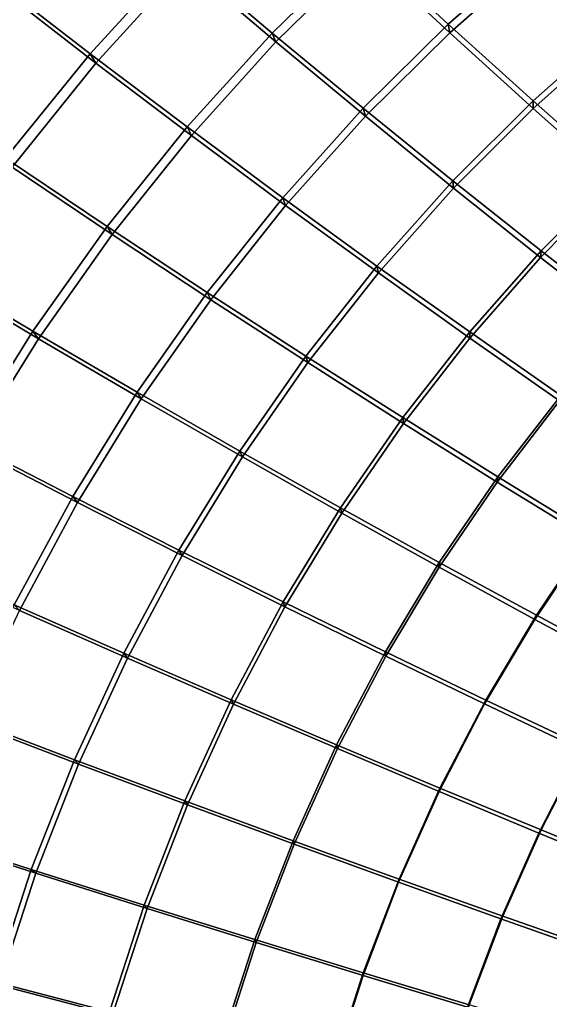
# Model space of a CAD drawing. Header units: metres. Extents: x -2184624 to 1125696, y -1900362 to 1900362.
# Drawn here: x -1068325 to -809172, y 277658 to 756415 of the extents above; entities that cross this region are included whole.
import ezdxf

# ---------------------------------------------------------------- set-up
doc = ezdxf.new("R2010")
doc.units = ezdxf.units.M

msp = doc.modelspace()

# ---------------------------------------------------------------- linework, layer by layer
for points in [[(-944959.4, 749881.1, 542184.56), (-989918.5, 787907.9, 527789.4), (-943363, 833021.25, 521519.66), (-900953.7, 792882.44, 535614.6)], [(-859030.75, 754113.06, 546899.06), (-900953.7, 792882.44, 535614.6), (-854751, 832847.25, 528613.9), (-815411.56, 792204.2, 539613.8)], [(-1033935.6, 739751.75, 533640.56), (-1081920.2, 776730.1, 515935.53), (-1035409.06, 827238.94, 510395.72), (-989918.5, 787907.9, 527789.4)], [(-943191.25, 745522.9, 523754.3), (-987452.6, 783084.25, 509252.38), (-941306.1, 827965.4, 502860.1), (-899572.56, 788321.3, 517062.88)], [(-858313.75, 750015.44, 528434.8), (-899572.56, 788321.3, 517062.88), (-853780.4, 828113.4, 509931.62), (-815084.44, 787960.3, 521020.72)], [(-776505.56, 752975.94, 547987.1), (-815411.56, 792204.2, 539613.8), (-769917.4, 827289.5, 531887.5), (-733609.56, 786421.25, 539996.2)], [(-1031086.5, 735189.4, 515217.06), (-1078330.8, 771700.75, 497382.34), (-1032226.3, 821915.8, 491728.47), (-987452.6, 783084.25, 509252.38)], [(-776816.94, 749193.94, 529465.9), (-815084.44, 787960.3, 521020.72), (-770001.5, 822930.9, 513156.94), (-734313.2, 782548.6, 521339.84)], [(-900576.4, 713148.44, 553735.6), (-944959.4, 749881.1, 542184.56), (-900953.7, 792882.44, 535614.6), (-859030.75, 754113.06, 546899.06)], [(-943191.25, 745522.9, 523754.3), (-944959.4, 749881.1, 542184.56), (-900953.7, 792882.44, 535614.6), (-899572.56, 788321.3, 517062.88)], [(-899572.56, 788321.3, 517062.88), (-900953.7, 792882.44, 535614.6), (-944959.4, 749881.1, 542184.56), (-943191.25, 745522.9, 523754.3)], [(-899572.56, 788321.3, 517062.88), (-900953.7, 792882.44, 535614.6), (-859030.75, 754113.06, 546899.06), (-858313.75, 750015.44, 528434.8)], [(-858313.75, 750015.44, 528434.8), (-859030.75, 754113.06, 546899.06), (-900953.7, 792882.44, 535614.6), (-899572.56, 788321.3, 517062.88)], [(-817634.1, 716690.94, 555521.1), (-859030.75, 754113.06, 546899.06), (-815411.56, 792204.2, 539613.8), (-776505.56, 752975.94, 547987.1)], [(-858313.75, 750015.44, 528434.8), (-859030.75, 754113.06, 546899.06), (-815411.56, 792204.2, 539613.8), (-815084.44, 787960.3, 521020.72)], [(-815084.44, 787960.3, 521020.72), (-815411.56, 792204.2, 539613.8), (-859030.75, 754113.06, 546899.06), (-858313.75, 750015.44, 528434.8)], [(-815084.44, 787960.3, 521020.72), (-815411.56, 792204.2, 539613.8), (-776505.56, 752975.94, 547987.1), (-776816.94, 749193.94, 529465.9)], [(-776816.94, 749193.94, 529465.9), (-776505.56, 752975.94, 547987.1), (-815411.56, 792204.2, 539613.8), (-815084.44, 787960.3, 521020.72)], [(-986567.75, 703996.56, 548315.94), (-1033935.6, 739751.75, 533640.56), (-989918.5, 787907.9, 527789.4), (-944959.4, 749881.1, 542184.56)], [(-1031086.5, 735189.4, 515217.06), (-1033935.6, 739751.75, 533640.56), (-989918.5, 787907.9, 527789.4), (-987452.6, 783084.25, 509252.38)], [(-987452.6, 783084.25, 509252.38), (-989918.5, 787907.9, 527789.4), (-1033935.6, 739751.75, 533640.56), (-1031086.5, 735189.4, 515217.06)], [(-987452.6, 783084.25, 509252.38), (-989918.5, 787907.9, 527789.4), (-944959.4, 749881.1, 542184.56), (-943191.25, 745522.9, 523754.3)], [(-943191.25, 745522.9, 523754.3), (-944959.4, 749881.1, 542184.56), (-989918.5, 787907.9, 527789.4), (-987452.6, 783084.25, 509252.38)], [(-899492, 709226.06, 535391.5), (-943191.25, 745522.9, 523754.3), (-899572.56, 788321.3, 517062.88), (-858313.75, 750015.44, 528434.8)], [(-817574, 713029.94, 537126.6), (-858313.75, 750015.44, 528434.8), (-815084.44, 787960.3, 521020.72), (-776816.94, 749193.94, 529465.9)], [(-984437.1, 699869.2, 529998.3), (-1031086.5, 735189.4, 515217.06), (-987452.6, 783084.25, 509252.38), (-943191.25, 745522.9, 523754.3)], [(-1075214.6, 688728.44, 539065.1), (-1125535.8, 723198.8, 521071.38), (-1081920.2, 776730.1, 515935.53), (-1033935.6, 739751.75, 533640.56)], [(-1078330.8, 771700.75, 497382.34), (-1081920.2, 776730.1, 515935.53), (-1033935.6, 739751.75, 533640.56), (-1031086.5, 735189.4, 515217.06)], [(-1031086.5, 735189.4, 515217.06), (-1033935.6, 739751.75, 533640.56), (-1081920.2, 776730.1, 515935.53), (-1078330.8, 771700.75, 497382.34)], [(-1072009.1, 684454.2, 520746), (-1121568, 718491.3, 502623), (-1078330.8, 771700.75, 497382.34), (-1031086.5, 735189.4, 515217.06)], [(-856808.8, 677690.6, 562590.6), (-900576.4, 713148.44, 553735.6), (-859030.75, 754113.06, 546899.06), (-817634.1, 716690.94, 555521.1)], [(-899492, 709226.06, 535391.5), (-900576.4, 713148.44, 553735.6), (-859030.75, 754113.06, 546899.06), (-858313.75, 750015.44, 528434.8)], [(-858313.75, 750015.44, 528434.8), (-859030.75, 754113.06, 546899.06), (-900576.4, 713148.44, 553735.6), (-899492, 709226.06, 535391.5)], [(-858313.75, 750015.44, 528434.8), (-859030.75, 754113.06, 546899.06), (-817634.1, 716690.94, 555521.1), (-817574, 713029.94, 537126.6)], [(-817574, 713029.94, 537126.6), (-817634.1, 716690.94, 555521.1), (-859030.75, 754113.06, 546899.06), (-858313.75, 750015.44, 528434.8)], [(-776800.4, 680585.7, 561620.4), (-817634.1, 716690.94, 555521.1), (-776505.56, 752975.94, 547987.1), (-738071.2, 715130.8, 553873.25)], [(-817574, 713029.94, 537126.6), (-817634.1, 716690.94, 555521.1), (-776505.56, 752975.94, 547987.1), (-776816.94, 749193.94, 529465.9)], [(-776816.94, 749193.94, 529465.9), (-776505.56, 752975.94, 547987.1), (-817634.1, 716690.94, 555521.1), (-817574, 713029.94, 537126.6)], [(-939860.5, 669456.6, 560115.2), (-986567.75, 703996.56, 548315.94), (-944959.4, 749881.1, 542184.56), (-900576.4, 713148.44, 553735.6)], [(-984437.1, 699869.2, 529998.3), (-986567.75, 703996.56, 548315.94), (-944959.4, 749881.1, 542184.56), (-943191.25, 745522.9, 523754.3)], [(-943191.25, 745522.9, 523754.3), (-944959.4, 749881.1, 542184.56), (-986567.75, 703996.56, 548315.94), (-984437.1, 699869.2, 529998.3)], [(-943191.25, 745522.9, 523754.3), (-944959.4, 749881.1, 542184.56), (-900576.4, 713148.44, 553735.6), (-899492, 709226.06, 535391.5)], [(-899492, 709226.06, 535391.5), (-900576.4, 713148.44, 553735.6), (-944959.4, 749881.1, 542184.56), (-943191.25, 745522.9, 523754.3)], [(-856398.8, 674178.4, 544314.4), (-899492, 709226.06, 535391.5), (-858313.75, 750015.44, 528434.8), (-817574, 713029.94, 537126.6)], [(-777394, 677337.8, 543280.4), (-817574, 713029.94, 537126.6), (-776816.94, 749193.94, 529465.9), (-739019.94, 711786.3, 535409)], [(-938432.25, 665736.25, 541882.3), (-984437.1, 699869.2, 529998.3), (-943191.25, 745522.9, 523754.3), (-899492, 709226.06, 535391.5)], [(-1025589.5, 655396.6, 553999.5), (-1075214.6, 688728.44, 539065.1), (-1033935.6, 739751.75, 533640.56), (-986567.75, 703996.56, 548315.94)], [(-1072009.1, 684454.2, 520746), (-1075214.6, 688728.44, 539065.1), (-1033935.6, 739751.75, 533640.56), (-1031086.5, 735189.4, 515217.06)], [(-1031086.5, 735189.4, 515217.06), (-1033935.6, 739751.75, 533640.56), (-1075214.6, 688728.44, 539065.1), (-1072009.1, 684454.2, 520746)], [(-1031086.5, 735189.4, 515217.06), (-1033935.6, 739751.75, 533640.56), (-986567.75, 703996.56, 548315.94), (-984437.1, 699869.2, 529998.3)], [(-984437.1, 699869.2, 529998.3), (-986567.75, 703996.56, 548315.94), (-1033935.6, 739751.75, 533640.56), (-1031086.5, 735189.4, 515217.06)], [(-1023122, 651525.5, 535785.5), (-1072009.1, 684454.2, 520746), (-1031086.5, 735189.4, 515217.06), (-984437.1, 699869.2, 529998.3)], [(-813689.94, 643478.9, 568889), (-856808.8, 677690.6, 562590.6), (-817634.1, 716690.94, 555521.1), (-776800.4, 680585.7, 561620.4)], [(-856398.8, 674178.4, 544314.4), (-856808.8, 677690.6, 562590.6), (-817634.1, 716690.94, 555521.1), (-817574, 713029.94, 537126.6)], [(-817574, 713029.94, 537126.6), (-817634.1, 716690.94, 555521.1), (-856808.8, 677690.6, 562590.6), (-856398.8, 674178.4, 544314.4)], [(-817574, 713029.94, 537126.6), (-817634.1, 716690.94, 555521.1), (-776800.4, 680585.7, 561620.4), (-777394, 677337.8, 543280.4)], [(-777394, 677337.8, 543280.4), (-776800.4, 680585.7, 561620.4), (-817634.1, 716690.94, 555521.1), (-817574, 713029.94, 537126.6)], [(-893851.3, 636113.44, 569186.5), (-939860.5, 669456.6, 560115.2), (-900576.4, 713148.44, 553735.6), (-856808.8, 677690.6, 562590.6)], [(-938432.25, 665736.25, 541882.3), (-939860.5, 669456.6, 560115.2), (-900576.4, 713148.44, 553735.6), (-899492, 709226.06, 535391.5)], [(-899492, 709226.06, 535391.5), (-900576.4, 713148.44, 553735.6), (-939860.5, 669456.6, 560115.2), (-938432.25, 665736.25, 541882.3)], [(-893114.06, 632775.8, 551020), (-938432.25, 665736.25, 541882.3), (-899492, 709226.06, 535391.5), (-856398.8, 674178.4, 544314.4)], [(-899492, 709226.06, 535391.5), (-900576.4, 713148.44, 553735.6), (-856808.8, 677690.6, 562590.6), (-856398.8, 674178.4, 544314.4)], [(-856398.8, 674178.4, 544314.4), (-856808.8, 677690.6, 562590.6), (-900576.4, 713148.44, 553735.6), (-899492, 709226.06, 535391.5)], [(-813949.44, 640354.6, 550665), (-856398.8, 674178.4, 544314.4), (-817574, 713029.94, 537126.6), (-777394, 677337.8, 543280.4)], [(-976703.44, 623195.2, 566028.6), (-1025589.5, 655396.6, 553999.5), (-986567.75, 703996.56, 548315.94), (-939860.5, 669456.6, 560115.2)], [(-1023122, 651525.5, 535785.5), (-1025589.5, 655396.6, 553999.5), (-986567.75, 703996.56, 548315.94), (-984437.1, 699869.2, 529998.3)], [(-984437.1, 699869.2, 529998.3), (-986567.75, 703996.56, 548315.94), (-1025589.5, 655396.6, 553999.5), (-1023122, 651525.5, 535785.5)], [(-984437.1, 699869.2, 529998.3), (-986567.75, 703996.56, 548315.94), (-939860.5, 669456.6, 560115.2), (-938432.25, 665736.25, 541882.3)], [(-938432.25, 665736.25, 541882.3), (-939860.5, 669456.6, 560115.2), (-986567.75, 703996.56, 548315.94), (-984437.1, 699869.2, 529998.3)], [(-974955.8, 619701.06, 547898.25), (-1023122, 651525.5, 535785.5), (-984437.1, 699869.2, 529998.3), (-938432.25, 665736.25, 541882.3)], [(-1061847.1, 604260.06, 559226.8), (-1113567.6, 635028.2, 544054.3), (-1075214.6, 688728.44, 539065.1), (-1025589.5, 655396.6, 553999.5)], [(-1072009.1, 684454.2, 520746), (-1075214.6, 688728.44, 539065.1), (-1025589.5, 655396.6, 553999.5), (-1023122, 651525.5, 535785.5)], [(-1023122, 651525.5, 535785.5), (-1025589.5, 655396.6, 553999.5), (-1075214.6, 688728.44, 539065.1), (-1072009.1, 684454.2, 520746)], [(-1059069.4, 600668.44, 541107.44), (-1110033.6, 631066.3, 525830.44), (-1072009.1, 684454.2, 520746), (-1023122, 651525.5, 535785.5)], [(-813949.44, 640354.6, 550665), (-813689.94, 643478.9, 568889), (-776800.4, 680585.7, 561620.4), (-777394, 677337.8, 543280.4)], [(-777394, 677337.8, 543280.4), (-776800.4, 680585.7, 561620.4), (-813689.94, 643478.9, 568889), (-813949.44, 640354.6, 550665)], [(-771249.4, 610475.56, 572762.56), (-813689.94, 643478.9, 568889), (-776800.4, 680585.7, 561620.4), (-736562.06, 645758.25, 565328.1)], [(-848571.94, 603939.7, 575670.1), (-893851.3, 636113.44, 569186.5), (-856808.8, 677690.6, 562590.6), (-813689.94, 643478.9, 568889)], [(-893114.06, 632775.8, 551020), (-893851.3, 636113.44, 569186.5), (-856808.8, 677690.6, 562590.6), (-856398.8, 674178.4, 544314.4)], [(-856398.8, 674178.4, 544314.4), (-856808.8, 677690.6, 562590.6), (-893851.3, 636113.44, 569186.5), (-893114.06, 632775.8, 551020)], [(-856398.8, 674178.4, 544314.4), (-856808.8, 677690.6, 562590.6), (-813689.94, 643478.9, 568889), (-813949.44, 640354.6, 550665)], [(-813949.44, 640354.6, 550665), (-813689.94, 643478.9, 568889), (-856808.8, 677690.6, 562590.6), (-856398.8, 674178.4, 544314.4)], [(-772177.4, 607719.94, 554577.56), (-813949.44, 640354.6, 550665), (-777394, 677337.8, 543280.4), (-737810.2, 642903.25, 547029.75)], [(-848518.94, 600963.7, 557553.9), (-893114.06, 632775.8, 551020), (-856398.8, 674178.4, 544314.4), (-813949.44, 640354.6, 550665)], [(-928592.9, 592107.7, 575300.06), (-976703.44, 623195.2, 566028.6), (-939860.5, 669456.6, 560115.2), (-893851.3, 636113.44, 569186.5)], [(-974955.8, 619701.06, 547898.25), (-976703.44, 623195.2, 566028.6), (-939860.5, 669456.6, 560115.2), (-938432.25, 665736.25, 541882.3)], [(-938432.25, 665736.25, 541882.3), (-939860.5, 669456.6, 560115.2), (-976703.44, 623195.2, 566028.6), (-974955.8, 619701.06, 547898.25)], [(-927551.9, 588967.94, 557234.7), (-974955.8, 619701.06, 547898.25), (-938432.25, 665736.25, 541882.3), (-893114.06, 632775.8, 551020)], [(-938432.25, 665736.25, 541882.3), (-939860.5, 669456.6, 560115.2), (-893851.3, 636113.44, 569186.5), (-893114.06, 632775.8, 551020)], [(-893114.06, 632775.8, 551020), (-893851.3, 636113.44, 569186.5), (-939860.5, 669456.6, 560115.2), (-938432.25, 665736.25, 541882.3)], [(-1010937.75, 574533.44, 571466.7), (-1061847.1, 604260.06, 559226.8), (-1025589.5, 655396.6, 553999.5), (-976703.44, 623195.2, 566028.6)], [(-1059069.4, 600668.44, 541107.44), (-1061847.1, 604260.06, 559226.8), (-1025589.5, 655396.6, 553999.5), (-1023122, 651525.5, 535785.5)], [(-1023122, 651525.5, 535785.5), (-1025589.5, 655396.6, 553999.5), (-1061847.1, 604260.06, 559226.8), (-1059069.4, 600668.44, 541107.44)], [(-1008896, 571287.94, 553430.06), (-1059069.4, 600668.44, 541107.44), (-1023122, 651525.5, 535785.5), (-974955.8, 619701.06, 547898.25)], [(-1023122, 651525.5, 535785.5), (-1025589.5, 655396.6, 553999.5), (-976703.44, 623195.2, 566028.6), (-974955.8, 619701.06, 547898.25)], [(-974955.8, 619701.06, 547898.25), (-976703.44, 623195.2, 566028.6), (-1025589.5, 655396.6, 553999.5), (-1023122, 651525.5, 535785.5)], [(-804048.75, 572901.4, 579697.56), (-848571.94, 603939.7, 575670.1), (-813689.94, 643478.9, 568889), (-771249.4, 610475.56, 572762.56)], [(-848518.94, 600963.7, 557553.9), (-848571.94, 603939.7, 575670.1), (-813689.94, 643478.9, 568889), (-813949.44, 640354.6, 550665)], [(-813949.44, 640354.6, 550665), (-813689.94, 643478.9, 568889), (-848571.94, 603939.7, 575670.1), (-848518.94, 600963.7, 557553.9)], [(-813949.44, 640354.6, 550665), (-813689.94, 643478.9, 568889), (-771249.4, 610475.56, 572762.56), (-772177.4, 607719.94, 554577.56)], [(-772177.4, 607719.94, 554577.56), (-771249.4, 610475.56, 572762.56), (-813689.94, 643478.9, 568889), (-813949.44, 640354.6, 550665)], [(-804677.6, 570268.9, 561617.94), (-848518.94, 600963.7, 557553.9), (-813949.44, 640354.6, 550665), (-772177.4, 607719.94, 554577.56)], [(-1095174.9, 550777.5, 563988.56), (-1148820.2, 578852.1, 548599.6), (-1113567.6, 635028.2, 544054.3), (-1061847.1, 604260.06, 559226.8)], [(-1110033.6, 631066.3, 525830.44), (-1113567.6, 635028.2, 544054.3), (-1061847.1, 604260.06, 559226.8), (-1059069.4, 600668.44, 541107.44)], [(-1059069.4, 600668.44, 541107.44), (-1061847.1, 604260.06, 559226.8), (-1113567.6, 635028.2, 544054.3), (-1110033.6, 631066.3, 525830.44)], [(-881287.44, 562109.1, 581954.25), (-928592.9, 592107.7, 575300.06), (-893851.3, 636113.44, 569186.5), (-848571.94, 603939.7, 575670.1)], [(-927551.9, 588967.94, 557234.7), (-928592.9, 592107.7, 575300.06), (-893851.3, 636113.44, 569186.5), (-893114.06, 632775.8, 551020)], [(-893114.06, 632775.8, 551020), (-893851.3, 636113.44, 569186.5), (-928592.9, 592107.7, 575300.06), (-927551.9, 588967.94, 557234.7)], [(-880944.56, 559304, 563937.5), (-927551.9, 588967.94, 557234.7), (-893114.06, 632775.8, 551020), (-848518.94, 600963.7, 557553.9)], [(-893114.06, 632775.8, 551020), (-893851.3, 636113.44, 569186.5), (-848571.94, 603939.7, 575670.1), (-848518.94, 600963.7, 557553.9)], [(-848518.94, 600963.7, 557553.9), (-848571.94, 603939.7, 575670.1), (-893851.3, 636113.44, 569186.5), (-893114.06, 632775.8, 551020)], [(-1092113.9, 547486.4, 545954.8), (-1144986.5, 575224.6, 530462), (-1110033.6, 631066.3, 525830.44), (-1059069.4, 600668.44, 541107.44)], [(-960875.2, 545833.7, 580921.56), (-1010937.75, 574533.44, 571466.7), (-976703.44, 623195.2, 566028.6), (-928592.9, 592107.7, 575300.06)], [(-1008896, 571287.94, 553430.06), (-1010937.75, 574533.44, 571466.7), (-976703.44, 623195.2, 566028.6), (-974955.8, 619701.06, 547898.25)], [(-974955.8, 619701.06, 547898.25), (-976703.44, 623195.2, 566028.6), (-1010937.75, 574533.44, 571466.7), (-1008896, 571287.94, 553430.06)], [(-974955.8, 619701.06, 547898.25), (-976703.44, 623195.2, 566028.6), (-928592.9, 592107.7, 575300.06), (-927551.9, 588967.94, 557234.7)], [(-927551.9, 588967.94, 557234.7), (-928592.9, 592107.7, 575300.06), (-976703.44, 623195.2, 566028.6), (-974955.8, 619701.06, 547898.25)], [(-959554.44, 542913.2, 562948.7), (-1008896, 571287.94, 553430.06), (-974955.8, 619701.06, 547898.25), (-927551.9, 588967.94, 557234.7)], [(-1042406.9, 523651.94, 576420.1), (-1095174.9, 550777.5, 563988.56), (-1061847.1, 604260.06, 559226.8), (-1010937.75, 574533.44, 571466.7)], [(-1092113.9, 547486.4, 545954.8), (-1095174.9, 550777.5, 563988.56), (-1061847.1, 604260.06, 559226.8), (-1059069.4, 600668.44, 541107.44)], [(-1059069.4, 600668.44, 541107.44), (-1061847.1, 604260.06, 559226.8), (-1095174.9, 550777.5, 563988.56), (-1092113.9, 547486.4, 545954.8)], [(-1059069.4, 600668.44, 541107.44), (-1061847.1, 604260.06, 559226.8), (-1010937.75, 574533.44, 571466.7), (-1008896, 571287.94, 553430.06)], [(-1008896, 571287.94, 553430.06), (-1010937.75, 574533.44, 571466.7), (-1061847.1, 604260.06, 559226.8), (-1059069.4, 600668.44, 541107.44)], [(-834811.56, 533167.6, 586124), (-881287.44, 562109.1, 581954.25), (-848571.94, 603939.7, 575670.1), (-804048.75, 572901.4, 579697.56)], [(-880944.56, 559304, 563937.5), (-881287.44, 562109.1, 581954.25), (-848571.94, 603939.7, 575670.1), (-848518.94, 600963.7, 557553.9)], [(-848518.94, 600963.7, 557553.9), (-848571.94, 603939.7, 575670.1), (-881287.44, 562109.1, 581954.25), (-880944.56, 559304, 563937.5)], [(-848518.94, 600963.7, 557553.9), (-848571.94, 603939.7, 575670.1), (-804048.75, 572901.4, 579697.56), (-804677.6, 570268.9, 561617.94)], [(-804677.6, 570268.9, 561617.94), (-804048.75, 572901.4, 579697.56), (-848571.94, 603939.7, 575670.1), (-848518.94, 600963.7, 557553.9)], [(-1040096.9, 520674.94, 558468.4), (-1092113.9, 547486.4, 545954.8), (-1059069.4, 600668.44, 541107.44), (-1008896, 571287.94, 553430.06)], [(-835162.94, 530680.1, 568141.75), (-880944.56, 559304, 563937.5), (-848518.94, 600963.7, 557553.9), (-804677.6, 570268.9, 561617.94)], [(-911687.7, 518137.8, 587732.7), (-960875.2, 545833.7, 580921.56), (-928592.9, 592107.7, 575300.06), (-881287.44, 562109.1, 581954.25)], [(-959554.44, 542913.2, 562948.7), (-960875.2, 545833.7, 580921.56), (-928592.9, 592107.7, 575300.06), (-927551.9, 588967.94, 557234.7)], [(-927551.9, 588967.94, 557234.7), (-928592.9, 592107.7, 575300.06), (-960875.2, 545833.7, 580921.56), (-959554.44, 542913.2, 562948.7)], [(-911078.06, 515524.12, 569806.8), (-959554.44, 542913.2, 562948.7), (-927551.9, 588967.94, 557234.7), (-880944.56, 559304, 563937.5)], [(-927551.9, 588967.94, 557234.7), (-928592.9, 592107.7, 575300.06), (-881287.44, 562109.1, 581954.25), (-880944.56, 559304, 563937.5)], [(-880944.56, 559304, 563937.5), (-881287.44, 562109.1, 581954.25), (-928592.9, 592107.7, 575300.06), (-927551.9, 588967.94, 557234.7)], [(-990550.56, 497461.9, 586042), (-1042406.9, 523651.94, 576420.1), (-1010937.75, 574533.44, 571466.7), (-960875.2, 545833.7, 580921.56)], [(-1040096.9, 520674.94, 558468.4), (-1042406.9, 523651.94, 576420.1), (-1010937.75, 574533.44, 571466.7), (-1008896, 571287.94, 553430.06)], [(-1008896, 571287.94, 553430.06), (-1010937.75, 574533.44, 571466.7), (-1042406.9, 523651.94, 576420.1), (-1040096.9, 520674.94, 558468.4)], [(-1008896, 571287.94, 553430.06), (-1010937.75, 574533.44, 571466.7), (-960875.2, 545833.7, 580921.56), (-959554.44, 542913.2, 562948.7)], [(-959554.44, 542913.2, 562948.7), (-960875.2, 545833.7, 580921.56), (-1010937.75, 574533.44, 571466.7), (-1008896, 571287.94, 553430.06)], [(-988974.94, 494779.78, 568152.9), (-1040096.9, 520674.94, 558468.4), (-1008896, 571287.94, 553430.06), (-959554.44, 542913.2, 562948.7)], [(-835162.94, 530680.1, 568141.75), (-834811.56, 533167.6, 586124), (-804048.75, 572901.4, 579697.56), (-804677.6, 570268.9, 561617.94)], [(-804677.6, 570268.9, 561617.94), (-804048.75, 572901.4, 579697.56), (-834811.56, 533167.6, 586124), (-835162.94, 530680.1, 568141.75)], [(-790230.44, 503060.62, 569971.44), (-835162.94, 530680.1, 568141.75), (-804677.6, 570268.9, 561617.94), (-761617.25, 540652.2, 563337.1)], [(-789184.44, 505245.12, 587931.06), (-834811.56, 533167.6, 586124), (-804048.75, 572901.4, 579697.56), (-760304.9, 542956.94, 581391.6)], [(-863396.75, 491416.88, 592031.75), (-911687.7, 518137.8, 587732.7), (-881287.44, 562109.1, 581954.25), (-834811.56, 533167.6, 586124)], [(-911078.06, 515524.12, 569806.8), (-911687.7, 518137.8, 587732.7), (-881287.44, 562109.1, 581954.25), (-880944.56, 559304, 563937.5)], [(-880944.56, 559304, 563937.5), (-881287.44, 562109.1, 581954.25), (-911687.7, 518137.8, 587732.7), (-911078.06, 515524.12, 569806.8)], [(-880944.56, 559304, 563937.5), (-881287.44, 562109.1, 581954.25), (-834811.56, 533167.6, 586124), (-835162.94, 530680.1, 568141.75)], [(-835162.94, 530680.1, 568141.75), (-834811.56, 533167.6, 586124), (-881287.44, 562109.1, 581954.25), (-880944.56, 559304, 563937.5)], [(-863493, 489094.25, 574138.6), (-911078.06, 515524.12, 569806.8), (-880944.56, 559304, 563937.5), (-835162.94, 530680.1, 568141.75)], [(-1070966.1, 470741.4, 580880.1), (-1125419.8, 495150.8, 568276.06), (-1095174.9, 550777.5, 563988.56), (-1042406.9, 523651.94, 576420.1)], [(-1092113.9, 547486.4, 545954.8), (-1095174.9, 550777.5, 563988.56), (-1042406.9, 523651.94, 576420.1), (-1040096.9, 520674.94, 558468.4)], [(-1040096.9, 520674.94, 558468.4), (-1042406.9, 523651.94, 576420.1), (-1095174.9, 550777.5, 563988.56), (-1092113.9, 547486.4, 545954.8)], [(-1068414.6, 468050.78, 563004.4), (-1122103.8, 492178.8, 550318.94), (-1092113.9, 547486.4, 545954.8), (-1040096.9, 520674.94, 558468.4)], [(-939633.25, 472187.12, 592995), (-990550.56, 497461.9, 586042), (-960875.2, 545833.7, 580921.56), (-911687.7, 518137.8, 587732.7)], [(-988974.94, 494779.78, 568152.9), (-990550.56, 497461.9, 586042), (-960875.2, 545833.7, 580921.56), (-959554.44, 542913.2, 562948.7)], [(-959554.44, 542913.2, 562948.7), (-960875.2, 545833.7, 580921.56), (-990550.56, 497461.9, 586042), (-988974.94, 494779.78, 568152.9)], [(-959554.44, 542913.2, 562948.7), (-960875.2, 545833.7, 580921.56), (-911687.7, 518137.8, 587732.7), (-911078.06, 515524.12, 569806.8)], [(-911078.06, 515524.12, 569806.8), (-911687.7, 518137.8, 587732.7), (-960875.2, 545833.7, 580921.56), (-959554.44, 542913.2, 562948.7)], [(-938780.6, 469783.25, 575151.6), (-988974.94, 494779.78, 568152.9), (-959554.44, 542913.2, 562948.7), (-911078.06, 515524.12, 569806.8)], [(-863493, 489094.25, 574138.6), (-863396.75, 491416.88, 592031.75), (-834811.56, 533167.6, 586124), (-835162.94, 530680.1, 568141.75)], [(-835162.94, 530680.1, 568141.75), (-834811.56, 533167.6, 586124), (-863396.75, 491416.88, 592031.75), (-863493, 489094.25, 574138.6)], [(-816019.8, 465635.47, 593942.25), (-863396.75, 491416.88, 592031.75), (-834811.56, 533167.6, 586124), (-789184.44, 505245.12, 587931.06)], [(-835162.94, 530680.1, 568141.75), (-834811.56, 533167.6, 586124), (-789184.44, 505245.12, 587931.06), (-790230.44, 503060.62, 569971.44)], [(-790230.44, 503060.62, 569971.44), (-789184.44, 505245.12, 587931.06), (-834811.56, 533167.6, 586124), (-835162.94, 530680.1, 568141.75)], [(-816821.06, 463590.28, 576069.75), (-863493, 489094.25, 574138.6), (-835162.94, 530680.1, 568141.75), (-790230.44, 503060.62, 569971.44)], [(-1017482.75, 447172.3, 590651.75), (-1070966.1, 470741.4, 580880.1), (-1042406.9, 523651.94, 576420.1), (-990550.56, 497461.9, 586042)], [(-1068414.6, 468050.78, 563004.4), (-1070966.1, 470741.4, 580880.1), (-1042406.9, 523651.94, 576420.1), (-1040096.9, 520674.94, 558468.4)], [(-1040096.9, 520674.94, 558468.4), (-1042406.9, 523651.94, 576420.1), (-1070966.1, 470741.4, 580880.1), (-1068414.6, 468050.78, 563004.4)], [(-1040096.9, 520674.94, 558468.4), (-1042406.9, 523651.94, 576420.1), (-990550.56, 497461.9, 586042), (-988974.94, 494779.78, 568152.9)], [(-988974.94, 494779.78, 568152.9), (-990550.56, 497461.9, 586042), (-1042406.9, 523651.94, 576420.1), (-1040096.9, 520674.94, 558468.4)], [(-1015677.6, 444745.75, 572837.75), (-1068414.6, 468050.78, 563004.4), (-1040096.9, 520674.94, 558468.4), (-988974.94, 494779.78, 568152.9)], [(-889674.2, 447800.5, 597411.94), (-939633.25, 472187.12, 592995), (-911687.7, 518137.8, 587732.7), (-863396.75, 491416.88, 592031.75)], [(-938780.6, 469783.25, 575151.6), (-939633.25, 472187.12, 592995), (-911687.7, 518137.8, 587732.7), (-911078.06, 515524.12, 569806.8)], [(-911078.06, 515524.12, 569806.8), (-911687.7, 518137.8, 587732.7), (-939633.25, 472187.12, 592995), (-938780.6, 469783.25, 575151.6)], [(-911078.06, 515524.12, 569806.8), (-911687.7, 518137.8, 587732.7), (-863396.75, 491416.88, 592031.75), (-863493, 489094.25, 574138.6)], [(-863493, 489094.25, 574138.6), (-863396.75, 491416.88, 592031.75), (-911687.7, 518137.8, 587732.7), (-911078.06, 515524.12, 569806.8)], [(-889538.06, 445660.44, 579599.7), (-938780.6, 469783.25, 575151.6), (-911078.06, 515524.12, 569806.8), (-863493, 489094.25, 574138.6)], [(-816821.06, 463590.28, 576069.75), (-816019.8, 465635.47, 593942.25), (-789184.44, 505245.12, 587931.06), (-790230.44, 503060.62, 569971.44)], [(-790230.44, 503060.62, 569971.44), (-789184.44, 505245.12, 587931.06), (-816019.8, 465635.47, 593942.25), (-816821.06, 463590.28, 576069.75)], [(-771079.5, 438974, 575715.3), (-816821.06, 463590.28, 576069.75), (-790230.44, 503060.62, 569971.44), (-746167.7, 476403.88, 569542.1)], [(-769570, 440753.5, 593577.3), (-816019.8, 465635.47, 593942.25), (-789184.44, 505245.12, 587931.06), (-744422.7, 478298.12, 587488.75)], [(-964995.6, 424426.2, 597732.56), (-1017482.75, 447172.3, 590651.75), (-990550.56, 497461.9, 586042), (-939633.25, 472187.12, 592995)], [(-1015677.6, 444745.75, 572837.75), (-1017482.75, 447172.3, 590651.75), (-990550.56, 497461.9, 586042), (-988974.94, 494779.78, 568152.9)], [(-988974.94, 494779.78, 568152.9), (-990550.56, 497461.9, 586042), (-1017482.75, 447172.3, 590651.75), (-1015677.6, 444745.75, 572837.75)], [(-963924.25, 422248.56, 579963.2), (-1015677.6, 444745.75, 572837.75), (-988974.94, 494779.78, 568152.9), (-938780.6, 469783.25, 575151.6)], [(-988974.94, 494779.78, 568152.9), (-990550.56, 497461.9, 586042), (-939633.25, 472187.12, 592995), (-938780.6, 469783.25, 575151.6)], [(-938780.6, 469783.25, 575151.6), (-939633.25, 472187.12, 592995), (-990550.56, 497461.9, 586042), (-988974.94, 494779.78, 568152.9)], [(-840688.7, 424270.53, 599415.8), (-889674.2, 447800.5, 597411.94), (-863396.75, 491416.88, 592031.75), (-816019.8, 465635.47, 593942.25)], [(-889538.06, 445660.44, 579599.7), (-889674.2, 447800.5, 597411.94), (-863396.75, 491416.88, 592031.75), (-863493, 489094.25, 574138.6)], [(-863493, 489094.25, 574138.6), (-863396.75, 491416.88, 592031.75), (-889674.2, 447800.5, 597411.94), (-889538.06, 445660.44, 579599.7)], [(-841267.06, 422381.78, 581622.3), (-889538.06, 445660.44, 579599.7), (-863493, 489094.25, 574138.6), (-816821.06, 463590.28, 576069.75)], [(-863493, 489094.25, 574138.6), (-863396.75, 491416.88, 592031.75), (-816019.8, 465635.47, 593942.25), (-816821.06, 463590.28, 576069.75)], [(-816821.06, 463590.28, 576069.75), (-816019.8, 465635.47, 593942.25), (-863396.75, 491416.88, 592031.75), (-863493, 489094.25, 574138.6)], [(-1041548, 395154.34, 594742.5), (-1096484.4, 416001.7, 584838.06), (-1070966.1, 470741.4, 580880.1), (-1017482.75, 447172.3, 590651.75)], [(-1068414.6, 468050.78, 563004.4), (-1070966.1, 470741.4, 580880.1), (-1017482.75, 447172.3, 590651.75), (-1015677.6, 444745.75, 572837.75)], [(-1015677.6, 444745.75, 572837.75), (-1017482.75, 447172.3, 590651.75), (-1070966.1, 470741.4, 580880.1), (-1068414.6, 468050.78, 563004.4)], [(-913523.3, 402478.6, 602254.94), (-964995.6, 424426.2, 597732.56), (-939633.25, 472187.12, 592995), (-889674.2, 447800.5, 597411.94)], [(-963924.25, 422248.56, 579963.2), (-964995.6, 424426.2, 597732.56), (-939633.25, 472187.12, 592995), (-938780.6, 469783.25, 575151.6)], [(-938780.6, 469783.25, 575151.6), (-939633.25, 472187.12, 592995), (-964995.6, 424426.2, 597732.56), (-963924.25, 422248.56, 579963.2)], [(-913178.06, 400536.97, 584515.3), (-963924.25, 422248.56, 579963.2), (-938780.6, 469783.25, 575151.6), (-889538.06, 445660.44, 579599.7)], [(-938780.6, 469783.25, 575151.6), (-939633.25, 472187.12, 592995), (-889674.2, 447800.5, 597411.94), (-889538.06, 445660.44, 579599.7)], [(-889538.06, 445660.44, 579599.7), (-889674.2, 447800.5, 597411.94), (-939633.25, 472187.12, 592995), (-938780.6, 469783.25, 575151.6)], [(-1039539.1, 392998.4, 576994.75), (-1093718.4, 413613.25, 567029.3), (-1068414.6, 468050.78, 563004.4), (-1015677.6, 444745.75, 572837.75)], [(-841267.06, 422381.78, 581622.3), (-840688.7, 424270.53, 599415.8), (-816019.8, 465635.47, 593942.25), (-816821.06, 463590.28, 576069.75)], [(-816821.06, 463590.28, 576069.75), (-816019.8, 465635.47, 593942.25), (-840688.7, 424270.53, 599415.8), (-841267.06, 422381.78, 581622.3)], [(-792686.6, 401560.62, 599120.44), (-840688.7, 424270.53, 599415.8), (-816019.8, 465635.47, 593942.25), (-769570, 440753.5, 593577.3)], [(-816821.06, 463590.28, 576069.75), (-816019.8, 465635.47, 593942.25), (-769570, 440753.5, 593577.3), (-771079.5, 438974, 575715.3)], [(-771079.5, 438974, 575715.3), (-769570, 440753.5, 593577.3), (-816019.8, 465635.47, 593942.25), (-816821.06, 463590.28, 576069.75)], [(-793981.9, 399912.5, 581335.2), (-841267.06, 422381.78, 581622.3), (-816821.06, 463590.28, 576069.75), (-771079.5, 438974, 575715.3)], [(-987658.56, 375033.6, 601936.1), (-1041548, 395154.34, 594742.5), (-1017482.75, 447172.3, 590651.75), (-964995.6, 424426.2, 597732.56)], [(-1039539.1, 392998.4, 576994.75), (-1041548, 395154.34, 594742.5), (-1017482.75, 447172.3, 590651.75), (-1015677.6, 444745.75, 572837.75)], [(-1015677.6, 444745.75, 572837.75), (-1017482.75, 447172.3, 590651.75), (-1041548, 395154.34, 594742.5), (-1039539.1, 392998.4, 576994.75)], [(-1015677.6, 444745.75, 572837.75), (-1017482.75, 447172.3, 590651.75), (-964995.6, 424426.2, 597732.56), (-963924.25, 422248.56, 579963.2)], [(-963924.25, 422248.56, 579963.2), (-964995.6, 424426.2, 597732.56), (-1017482.75, 447172.3, 590651.75), (-1015677.6, 444745.75, 572837.75)], [(-863077.5, 381300.88, 604342.44), (-913523.3, 402478.6, 602254.94), (-889674.2, 447800.5, 597411.94), (-840688.7, 424270.53, 599415.8)], [(-913178.06, 400536.97, 584515.3), (-913523.3, 402478.6, 602254.94), (-889674.2, 447800.5, 597411.94), (-889538.06, 445660.44, 579599.7)], [(-889538.06, 445660.44, 579599.7), (-889674.2, 447800.5, 597411.94), (-913523.3, 402478.6, 602254.94), (-913178.06, 400536.97, 584515.3)], [(-863455.4, 379584, 586619.8), (-913178.06, 400536.97, 584515.3), (-889538.06, 445660.44, 579599.7), (-841267.06, 422381.78, 581622.3)], [(-889538.06, 445660.44, 579599.7), (-889674.2, 447800.5, 597411.94), (-840688.7, 424270.53, 599415.8), (-841267.06, 422381.78, 581622.3)], [(-841267.06, 422381.78, 581622.3), (-840688.7, 424270.53, 599415.8), (-889674.2, 447800.5, 597411.94), (-889538.06, 445660.44, 579599.7)], [(-986393.2, 373096.78, 584232.1), (-1039539.1, 392998.4, 576994.75), (-1015677.6, 444745.75, 572837.75), (-963924.25, 422248.56, 579963.2)], [(-934833.56, 355618.72, 606551.94), (-987658.56, 375033.6, 601936.1), (-964995.6, 424426.2, 597732.56), (-913523.3, 402478.6, 602254.94)], [(-986393.2, 373096.78, 584232.1), (-987658.56, 375033.6, 601936.1), (-964995.6, 424426.2, 597732.56), (-963924.25, 422248.56, 579963.2)], [(-963924.25, 422248.56, 579963.2), (-964995.6, 424426.2, 597732.56), (-987658.56, 375033.6, 601936.1), (-986393.2, 373096.78, 584232.1)], [(-934302.94, 353889.53, 588876.44), (-986393.2, 373096.78, 584232.1), (-963924.25, 422248.56, 579963.2), (-913178.06, 400536.97, 584515.3)], [(-963924.25, 422248.56, 579963.2), (-964995.6, 424426.2, 597732.56), (-913523.3, 402478.6, 602254.94), (-913178.06, 400536.97, 584515.3)], [(-913178.06, 400536.97, 584515.3), (-913523.3, 402478.6, 602254.94), (-964995.6, 424426.2, 597732.56), (-963924.25, 422248.56, 579963.2)], [(-863455.4, 379584, 586619.8), (-863077.5, 381300.88, 604342.44), (-840688.7, 424270.53, 599415.8), (-841267.06, 422381.78, 581622.3)], [(-841267.06, 422381.78, 581622.3), (-840688.7, 424270.53, 599415.8), (-863077.5, 381300.88, 604342.44), (-863455.4, 379584, 586619.8)], [(-814769.25, 359358.75, 586392.94), (-863455.4, 379584, 586619.8), (-841267.06, 422381.78, 581622.3), (-793981.9, 399912.5, 581335.2)], [(-813666.75, 360860.62, 604109.06), (-863077.5, 381300.88, 604342.44), (-840688.7, 424270.53, 599415.8), (-792686.6, 401560.62, 599120.44)], [(-841267.06, 422381.78, 581622.3), (-840688.7, 424270.53, 599415.8), (-792686.6, 401560.62, 599120.44), (-793981.9, 399912.5, 581335.2)], [(-793981.9, 399912.5, 581335.2), (-792686.6, 401560.62, 599120.44), (-840688.7, 424270.53, 599415.8), (-841267.06, 422381.78, 581622.3)], [(-1062634.8, 341604.66, 598305.75), (-1118844.4, 359641.8, 588285.8), (-1096484.4, 416001.7, 584838.06), (-1041548, 395154.34, 594742.5)], [(-1060448.5, 339732.53, 580615.6), (-1115891.6, 357569.3, 570535.3), (-1093718.4, 413613.25, 567029.3), (-1039539.1, 392998.4, 576994.75)], [(-1093718.4, 413613.25, 567029.3), (-1096484.4, 416001.7, 584838.06), (-1041548, 395154.34, 594742.5), (-1039539.1, 392998.4, 576994.75)], [(-1039539.1, 392998.4, 576994.75), (-1041548, 395154.34, 594742.5), (-1096484.4, 416001.7, 584838.06), (-1093718.4, 413613.25, 567029.3)], [(-883083.3, 336884.53, 608713.25), (-934833.56, 355618.72, 606551.94), (-913523.3, 402478.6, 602254.94), (-863077.5, 381300.88, 604342.44)], [(-934302.94, 353889.53, 588876.44), (-934833.56, 355618.72, 606551.94), (-913523.3, 402478.6, 602254.94), (-913178.06, 400536.97, 584515.3)], [(-913178.06, 400536.97, 584515.3), (-913523.3, 402478.6, 602254.94), (-934833.56, 355618.72, 606551.94), (-934302.94, 353889.53, 588876.44)], [(-913178.06, 400536.97, 584515.3), (-913523.3, 402478.6, 602254.94), (-863077.5, 381300.88, 604342.44), (-863455.4, 379584, 586619.8)], [(-863455.4, 379584, 586619.8), (-863077.5, 381300.88, 604342.44), (-913523.3, 402478.6, 602254.94), (-913178.06, 400536.97, 584515.3)], [(-883283.56, 335353.03, 591053.5), (-934302.94, 353889.53, 588876.44), (-913178.06, 400536.97, 584515.3), (-863455.4, 379584, 586619.8)], [(-814769.25, 359358.75, 586392.94), (-813666.75, 360860.62, 604109.06), (-792686.6, 401560.62, 599120.44), (-793981.9, 399912.5, 581335.2)], [(-793981.9, 399912.5, 581335.2), (-792686.6, 401560.62, 599120.44), (-813666.75, 360860.62, 604109.06), (-814769.25, 359358.75, 586392.94)], [(-767128.6, 339826.62, 583939.8), (-814769.25, 359358.75, 586392.94), (-793981.9, 399912.5, 581335.2), (-747694.44, 378214.03, 578843.56)], [(-765295.9, 341121.75, 601658.2), (-813666.75, 360860.62, 604109.06), (-792686.6, 401560.62, 599120.44), (-745675.8, 379630.78, 596628.7)], [(-1007517.1, 324195.75, 605597.6), (-1062634.8, 341604.66, 598305.75), (-1041548, 395154.34, 594742.5), (-987658.56, 375033.6, 601936.1)], [(-1060448.5, 339732.53, 580615.6), (-1062634.8, 341604.66, 598305.75), (-1041548, 395154.34, 594742.5), (-1039539.1, 392998.4, 576994.75)], [(-1039539.1, 392998.4, 576994.75), (-1041548, 395154.34, 594742.5), (-1062634.8, 341604.66, 598305.75), (-1060448.5, 339732.53, 580615.6)], [(-1006082.75, 322512.44, 587950.4), (-1060448.5, 339732.53, 580615.6), (-1039539.1, 392998.4, 576994.75), (-986393.2, 373096.78, 584232.1)], [(-1039539.1, 392998.4, 576994.75), (-1041548, 395154.34, 594742.5), (-987658.56, 375033.6, 601936.1), (-986393.2, 373096.78, 584232.1)], [(-986393.2, 373096.78, 584232.1), (-987658.56, 375033.6, 601936.1), (-1041548, 395154.34, 594742.5), (-1039539.1, 392998.4, 576994.75)], [(-883283.56, 335353.03, 591053.5), (-883083.3, 336884.53, 608713.25), (-863077.5, 381300.88, 604342.44), (-863455.4, 379584, 586619.8)], [(-863455.4, 379584, 586619.8), (-863077.5, 381300.88, 604342.44), (-883083.3, 336884.53, 608713.25), (-883283.56, 335353.03, 591053.5)], [(-833345.3, 317459.6, 590879.5), (-883283.56, 335353.03, 591053.5), (-863455.4, 379584, 586619.8), (-814769.25, 359358.75, 586392.94)], [(-832413.7, 318802.03, 608534.5), (-883083.3, 336884.53, 608713.25), (-863077.5, 381300.88, 604342.44), (-813666.75, 360860.62, 604109.06)], [(-863455.4, 379584, 586619.8), (-863077.5, 381300.88, 604342.44), (-813666.75, 360860.62, 604109.06), (-814769.25, 359358.75, 586392.94)], [(-814769.25, 359358.75, 586392.94), (-813666.75, 360860.62, 604109.06), (-863077.5, 381300.88, 604342.44), (-863455.4, 379584, 586619.8)], [(-953507.2, 307397.03, 610294.4), (-1007517.1, 324195.75, 605597.6), (-987658.56, 375033.6, 601936.1), (-934833.56, 355618.72, 606551.94)], [(-1006082.75, 322512.44, 587950.4), (-1007517.1, 324195.75, 605597.6), (-987658.56, 375033.6, 601936.1), (-986393.2, 373096.78, 584232.1)], [(-986393.2, 373096.78, 584232.1), (-987658.56, 375033.6, 601936.1), (-1007517.1, 324195.75, 605597.6), (-1006082.75, 322512.44, 587950.4)], [(-986393.2, 373096.78, 584232.1), (-987658.56, 375033.6, 601936.1), (-934833.56, 355618.72, 606551.94), (-934302.94, 353889.53, 588876.44)], [(-934302.94, 353889.53, 588876.44), (-934833.56, 355618.72, 606551.94), (-987658.56, 375033.6, 601936.1), (-986393.2, 373096.78, 584232.1)], [(-952815.06, 305892.53, 592674.6), (-1006082.75, 322512.44, 587950.4), (-986393.2, 373096.78, 584232.1), (-934302.94, 353889.53, 588876.44)], [(-1080646, 286728.34, 601334.3), (-1137942.6, 301878.38, 591216.4), (-1118844.4, 359641.8, 588285.8), (-1062634.8, 341604.66, 598305.75)], [(-1115891.6, 357569.3, 570535.3), (-1118844.4, 359641.8, 588285.8), (-1062634.8, 341604.66, 598305.75), (-1060448.5, 339732.53, 580615.6)], [(-1060448.5, 339732.53, 580615.6), (-1062634.8, 341604.66, 598305.75), (-1118844.4, 359641.8, 588285.8), (-1115891.6, 357569.3, 570535.3)], [(-833345.3, 317459.6, 590879.5), (-832413.7, 318802.03, 608534.5), (-813666.75, 360860.62, 604109.06), (-814769.25, 359358.75, 586392.94)], [(-814769.25, 359358.75, 586392.94), (-813666.75, 360860.62, 604109.06), (-832413.7, 318802.03, 608534.5), (-833345.3, 317459.6, 590879.5)], [(-784495.7, 300178.9, 588460.2), (-833345.3, 317459.6, 590879.5), (-814769.25, 359358.75, 586392.94), (-767128.6, 339826.62, 583939.8)], [(-782827.56, 301339.6, 606119.3), (-832413.7, 318802.03, 608534.5), (-813666.75, 360860.62, 604109.06), (-765295.9, 341121.75, 601658.2)], [(-814769.25, 359358.75, 586392.94), (-813666.75, 360860.62, 604109.06), (-765295.9, 341121.75, 601658.2), (-767128.6, 339826.62, 583939.8)], [(-767128.6, 339826.62, 583939.8), (-765295.9, 341121.75, 601658.2), (-813666.75, 360860.62, 604109.06), (-814769.25, 359358.75, 586392.94)], [(-1078309.2, 285151.22, 583692.94), (-1134831.1, 300133.5, 573515.1), (-1115891.6, 357569.3, 570535.3), (-1060448.5, 339732.53, 580615.6)], [(-900614, 291186.62, 612519.75), (-953507.2, 307397.03, 610294.4), (-934833.56, 355618.72, 606551.94), (-883083.3, 336884.53, 608713.25)], [(-952815.06, 305892.53, 592674.6), (-953507.2, 307397.03, 610294.4), (-934833.56, 355618.72, 606551.94), (-934302.94, 353889.53, 588876.44)], [(-934302.94, 353889.53, 588876.44), (-934833.56, 355618.72, 606551.94), (-953507.2, 307397.03, 610294.4), (-952815.06, 305892.53, 592674.6)], [(-934302.94, 353889.53, 588876.44), (-934833.56, 355618.72, 606551.94), (-883083.3, 336884.53, 608713.25), (-883283.56, 335353.03, 591053.5)], [(-883283.56, 335353.03, 591053.5), (-883083.3, 336884.53, 608713.25), (-934833.56, 355618.72, 606551.94), (-934302.94, 353889.53, 588876.44)], [(-900659.5, 289852.3, 594914.5), (-952815.06, 305892.53, 592674.6), (-934302.94, 353889.53, 588876.44), (-883283.56, 335353.03, 591053.5)], [(-1024479.2, 272105.47, 608709.44), (-1080646, 286728.34, 601334.3), (-1062634.8, 341604.66, 598305.75), (-1007517.1, 324195.75, 605597.6)], [(-1078309.2, 285151.22, 583692.94), (-1080646, 286728.34, 601334.3), (-1062634.8, 341604.66, 598305.75), (-1060448.5, 339732.53, 580615.6)], [(-1060448.5, 339732.53, 580615.6), (-1062634.8, 341604.66, 598305.75), (-1080646, 286728.34, 601334.3), (-1078309.2, 285151.22, 583692.94)], [(-1060448.5, 339732.53, 580615.6), (-1062634.8, 341604.66, 598305.75), (-1007517.1, 324195.75, 605597.6), (-1006082.75, 322512.44, 587950.4)], [(-1006082.75, 322512.44, 587950.4), (-1007517.1, 324195.75, 605597.6), (-1062634.8, 341604.66, 598305.75), (-1060448.5, 339732.53, 580615.6)], [(-1022901.3, 270686.4, 591110.2), (-1078309.2, 285151.22, 583692.94), (-1060448.5, 339732.53, 580615.6), (-1006082.75, 322512.44, 587950.4)], [(-900659.5, 289852.3, 594914.5), (-900614, 291186.62, 612519.75), (-883083.3, 336884.53, 608713.25), (-883283.56, 335353.03, 591053.5)], [(-883283.56, 335353.03, 591053.5), (-883083.3, 336884.53, 608713.25), (-900614, 291186.62, 612519.75), (-900659.5, 289852.3, 594914.5)], [(-849624.44, 274368.25, 594786.25), (-900659.5, 289852.3, 594914.5), (-883283.56, 335353.03, 591053.5), (-833345.3, 317459.6, 590879.5)], [(-848841.44, 275539.8, 612388.1), (-900614, 291186.62, 612519.75), (-883083.3, 336884.53, 608713.25), (-832413.7, 318802.03, 608534.5)], [(-883283.56, 335353.03, 591053.5), (-883083.3, 336884.53, 608713.25), (-832413.7, 318802.03, 608534.5), (-833345.3, 317459.6, 590879.5)], [(-833345.3, 317459.6, 590879.5), (-832413.7, 318802.03, 608534.5), (-883083.3, 336884.53, 608713.25), (-883283.56, 335353.03, 591053.5)], [(-969457.56, 257994.84, 613474.5), (-1024479.2, 272105.47, 608709.44), (-1007517.1, 324195.75, 605597.6), (-953507.2, 307397.03, 610294.4)], [(-1022901.3, 270686.4, 591110.2), (-1024479.2, 272105.47, 608709.44), (-1007517.1, 324195.75, 605597.6), (-1006082.75, 322512.44, 587950.4)], [(-1006082.75, 322512.44, 587950.4), (-1007517.1, 324195.75, 605597.6), (-1024479.2, 272105.47, 608709.44), (-1022901.3, 270686.4, 591110.2)], [(-968628.44, 256725.38, 595902), (-1022901.3, 270686.4, 591110.2), (-1006082.75, 322512.44, 587950.4), (-952815.06, 305892.53, 592674.6)], [(-1006082.75, 322512.44, 587950.4), (-1007517.1, 324195.75, 605597.6), (-953507.2, 307397.03, 610294.4), (-952815.06, 305892.53, 592674.6)], [(-952815.06, 305892.53, 592674.6), (-953507.2, 307397.03, 610294.4), (-1007517.1, 324195.75, 605597.6), (-1006082.75, 322512.44, 587950.4)], [(-849624.44, 274368.25, 594786.25), (-848841.44, 275539.8, 612388.1), (-832413.7, 318802.03, 608534.5), (-833345.3, 317459.6, 590879.5)], [(-833345.3, 317459.6, 590879.5), (-832413.7, 318802.03, 608534.5), (-848841.44, 275539.8, 612388.1), (-849624.44, 274368.25, 594786.25)], [(-799715, 259413.72, 592395.94), (-849624.44, 274368.25, 594786.25), (-833345.3, 317459.6, 590879.5), (-784495.7, 300178.9, 588460.2)], [(-798190, 260428.94, 610003.56), (-848841.44, 275539.8, 612388.1), (-832413.7, 318802.03, 608534.5), (-782827.56, 301339.6, 606119.3)], [(-833345.3, 317459.6, 590879.5), (-832413.7, 318802.03, 608534.5), (-782827.56, 301339.6, 606119.3), (-784495.7, 300178.9, 588460.2)], [(-784495.7, 300178.9, 588460.2), (-782827.56, 301339.6, 606119.3), (-832413.7, 318802.03, 608534.5), (-833345.3, 317459.6, 590879.5)], [(-915587.9, 244378.19, 615754.3), (-969457.56, 257994.84, 613474.5), (-953507.2, 307397.03, 610294.4), (-900614, 291186.62, 612519.75)], [(-968628.44, 256725.38, 595902), (-969457.56, 257994.84, 613474.5), (-953507.2, 307397.03, 610294.4), (-952815.06, 305892.53, 592674.6)], [(-952815.06, 305892.53, 592674.6), (-953507.2, 307397.03, 610294.4), (-969457.56, 257994.84, 613474.5), (-968628.44, 256725.38, 595902)], [(-952815.06, 305892.53, 592674.6), (-953507.2, 307397.03, 610294.4), (-900614, 291186.62, 612519.75), (-900659.5, 289852.3, 594914.5)], [(-900659.5, 289852.3, 594914.5), (-900614, 291186.62, 612519.75), (-953507.2, 307397.03, 610294.4), (-952815.06, 305892.53, 592674.6)], [(-915502, 243251.06, 598195.3), (-968628.44, 256725.38, 595902), (-952815.06, 305892.53, 592674.6), (-900659.5, 289852.3, 594914.5)], [(-862873.3, 231234.33, 615662.7), (-915587.9, 244378.19, 615754.3), (-900614, 291186.62, 612519.75), (-848841.44, 275539.8, 612388.1)], [(-915502, 243251.06, 598195.3), (-915587.9, 244378.19, 615754.3), (-900614, 291186.62, 612519.75), (-900659.5, 289852.3, 594914.5)], [(-900659.5, 289852.3, 594914.5), (-900614, 291186.62, 612519.75), (-915587.9, 244378.19, 615754.3), (-915502, 243251.06, 598195.3)], [(-863530.2, 230243.3, 598105.8), (-915502, 243251.06, 598195.3), (-900659.5, 289852.3, 594914.5), (-849624.44, 274368.25, 594786.25)], [(-900659.5, 289852.3, 594914.5), (-900614, 291186.62, 612519.75), (-848841.44, 275539.8, 612388.1), (-849624.44, 274368.25, 594786.25)], [(-849624.44, 274368.25, 594786.25), (-848841.44, 275539.8, 612388.1), (-900614, 291186.62, 612519.75), (-900659.5, 289852.3, 594914.5)], [(-1038466.56, 218962.17, 611264.8), (-1095498, 230736.3, 603821.56), (-1080646, 286728.34, 601334.3), (-1024479.2, 272105.47, 608709.44)], [(-1036770.94, 217816.23, 593704.94), (-1093037.5, 229463.52, 586220.06), (-1078309.2, 285151.22, 583692.94), (-1022901.3, 270686.4, 591110.2)], [(-1078309.2, 285151.22, 583692.94), (-1080646, 286728.34, 601334.3), (-1024479.2, 272105.47, 608709.44), (-1022901.3, 270686.4, 591110.2)], [(-1022901.3, 270686.4, 591110.2), (-1024479.2, 272105.47, 608709.44), (-1080646, 286728.34, 601334.3), (-1078309.2, 285151.22, 583692.94)]]:
    msp.add_3dface(points)

doc.saveas('drawing.dxf')
